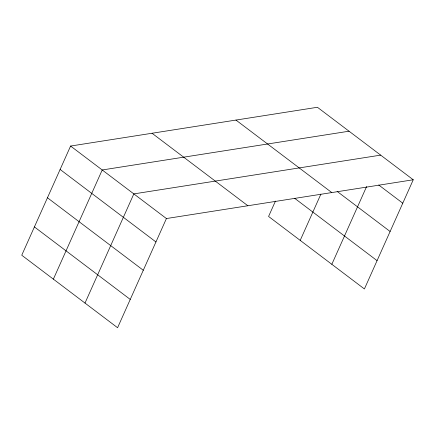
<?xml version="1.0" encoding="UTF-8"?>
<svg xmlns="http://www.w3.org/2000/svg" width="435" height="435" viewBox="0 0 435 435"><rect width="100%" height="100%" fill="white"/><g stroke="black" fill="none" stroke-linecap="round" stroke-linejoin="round"><path stroke-width="0.65" d="M413.25 179.775L317.414 107.276L70.59 146.046L21.75 255.225L117.586 327.724L166.42 218.544L413.25 179.775L364.41 288.954L268.58 216.456L275.458 201.073M53.374 279.15L102.214 169.971L349.044 131.201M84.999 303.075L133.839 193.896L380.668 155.126M300.204 240.381L320.91 194.086M331.829 264.306L366.618 186.539M378.738 185.005L402.777 203.188M337.163 191.433L390.119 231.491M235.96 120.071L331.796 192.569M294.642 198.289L377.074 260.652M152.043 133.251L247.874 205.75M70.59 146.046L166.42 218.544M60.117 169.46L155.947 241.958M47.453 197.762L143.289 270.26M34.408 226.923L130.244 299.421"/></g></svg>
